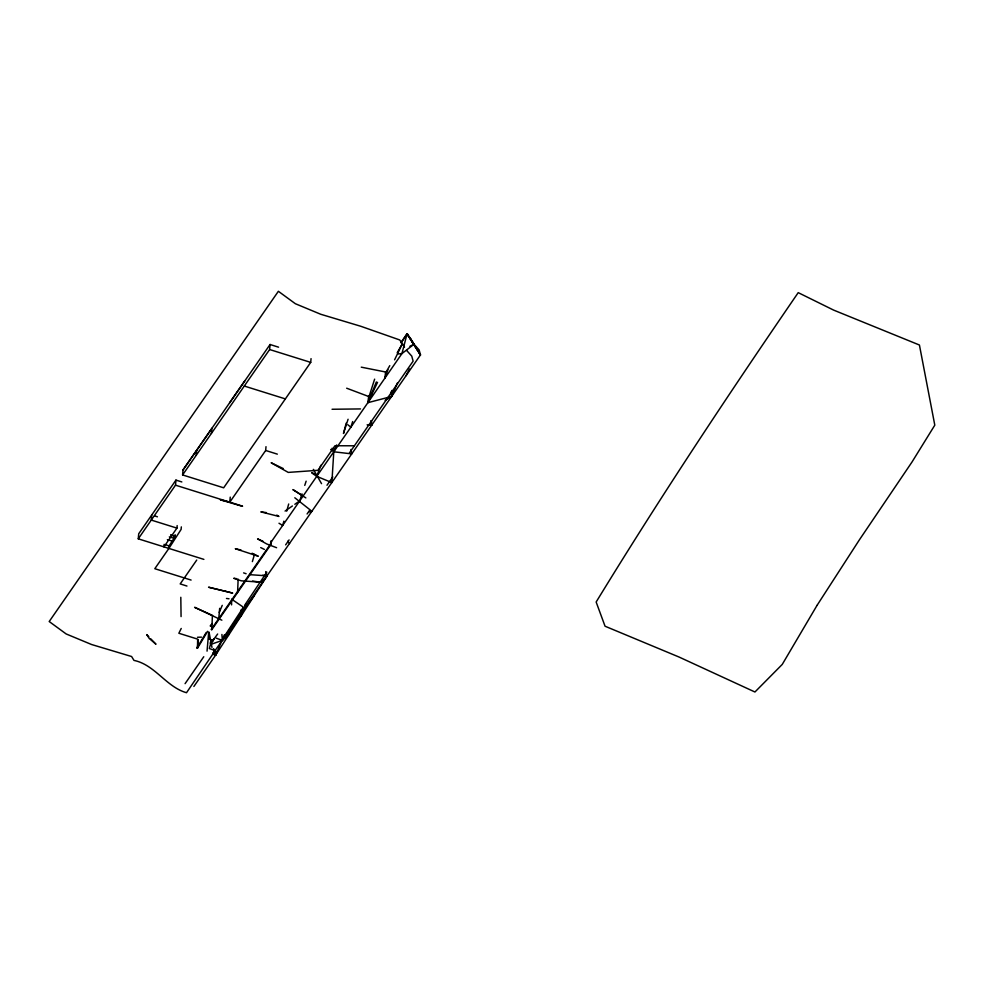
<?xml version="1.0" encoding="UTF-8"?>
<svg xmlns="http://www.w3.org/2000/svg" width="984" height="984" viewBox="0 0 984 984"><rect width="100%" height="100%" fill="white"/><g stroke="black" fill="none" stroke-linecap="round" stroke-linejoin="round"><path stroke-width="1.48" d="M385.125 400.254L391.644 396.478L391.903 390.463M207.046 651.15L208.682 632.355M203.885 559.379L138.264 538.826L138.719 533.759L175.952 480.106L181.831 481.939M151.733 515.013L151.278 520.081L176.935 528.113L177.157 525.579M164.143 544.324L163.922 546.858L176.935 528.113M191.105 580.068L154.808 568.703L168.891 548.42L169.113 545.886L175.312 536.243L170.699 534.878L175.263 536.317M175.952 480.106L175.509 485.149L138.264 538.826M174.771 535.849L175.14 534.681M182.593 474.94L183.049 469.897L270.083 344.474L269.628 349.529L182.593 474.94L223.663 487.806L310.71 362.383L311.042 358.631M181.327 526.883L181.105 529.417L168.891 548.42M196.197 455.334L196.652 450.278M211.375 433.464L211.831 428.409M207.636 631.322L197.464 648.247L197.661 639.133L178.854 633.253L181.228 628.456M197.464 648.247L198.227 639.612M229.604 402.825L244.733 380.993M271.424 541.225L271.166 544.164L211.781 629.698L212.384 616.144M211.781 629.698L212.003 627.226M213.171 652.896L215.668 655.061L267.156 575.861L265.705 571.569M218.755 618.616L219.666 608.346M242.285 506.28L220.367 499.798L229.789 502.172L230.244 497.104M238.153 579.145L237.575 592.54M229.789 502.172L265.668 450.475L266 446.674M211.179 629.514L270.563 543.98L270.821 541.04M214.61 650.793L213.122 653.425L420.476 354.929L407.093 333.724L401.115 342.936M385.58 372.198L384.916 378.127L387.93 369.763M368.754 395.703L367.868 402.677L391.644 396.478L397.536 382.727M229.174 631.654L228.718 634.692L222.359 640.399L211.142 644.262M409.738 337.463L414.03 344.252L419.123 349.886L420.476 354.929L407.093 333.724L401.952 353.576L270.735 542.651M346.22 423.108L343.478 433.477L348.078 419.246M211.695 639.797L209.334 648.542L215.25 650.658L214.241 651.445M283.872 521.176L282.666 525.468L279.001 523.242M286.701 511.151L288.706 503.993M210.158 643.315L210.97 640.473M252.371 561.618L254.475 554.423M374.633 379.147L369.037 396.638L346.663 388.213M352.666 421.546L350.833 427.24L347.819 424.731M302.002 493.857L299.714 500.905L294.831 504.288M304.757 485.395L306.135 481.164M193.873 686.475L215.668 655.061L224.438 634.754M216.271 638.173L222.359 640.399L241.535 615.074L246.308 603.893M336.651 444.952L333.785 451.791L331.866 482.615L316.75 476.354L320.882 465.235M212.839 654.262L215.668 655.061L217.304 650.977M376.355 381.952L367.868 402.677L377.548 382.321M219.26 612.392L222.249 605.344M394.596 359.812L402.382 343.699L399.738 339.96L360.771 326.27L320.772 314.277L295.348 303.712L278.374 291.289L49.2 621.531L66.162 633.954L91.586 644.52L131.598 656.513L133.984 660.399C154.943 664.704 166.456 687.152 186.517 692.711L214.844 651.113M406.06 375.703L409.504 368.914M212.458 641.58L213.946 638.96M389.787 365.642L386.085 372.087L361.276 367.167M397.192 352.727L402.382 343.699L404.522 347.094M196.862 648.062L206.259 632.441M210.17 625.935L212.335 623.524L210.773 626.119M174.389 537.018L174.02 538.26L169.322 536.87M223.774 637.251L242.987 607.841M244.585 605.394L266.861 572.135M183.036 469.934L211.831 428.458M196.738 560.056L180.183 583.918L186.96 586.046M401.115 342.358L407.093 333.724M185.078 683.659L203.774 656.734M285.631 544.865L289.087 539.909M307.082 513.98L309.566 510.388M326.996 485.26L332.813 476.883M349.418 452.96L413.12 361.165L411.767 356.134L406.675 350.488M211.498 642.355L217.648 634.016M240.834 610.191L244.758 608.137L254.339 595.468M210.625 643.573L214.168 638.899M261.24 582.38L267.156 575.861L262.814 575.222M409.369 337.327L407.068 333.994L420.476 354.929M409.565 337.168L414.03 344.252L401.952 353.576L397.696 353.994M285.077 511.065L292.396 505.985M409.91 346.282L414.03 344.252M308.939 511.951L311.94 511.323L294.806 497.769M197.477 637.263L201.462 637.14M332.051 409.258L360.513 408.926M354.4 445.789L334.954 445.752L317.918 470.315L288.238 472.406L271.154 462.751L283.22 468.532M250.01 574.681L267.156 575.861M367.143 424.805L371.718 425.186L371.46 420.66M266.369 512.602L260.846 511.877L278.952 516.452L276.799 515.075M226.48 598.457L229.014 598.789M236.652 578.69L233.762 578.272L241.228 580.818L259.801 582.11L252.568 581.04M241.031 550.031L235.287 548.703L258.275 556.255L252.113 553.229M331.854 448.36L334.708 449.147M167.378 539.675L172.188 541.102M270.071 344.511L278.57 347.18M269.628 349.529L310.71 362.383M244.29 386.048L285.36 398.901M265.668 450.475L277.34 454.141M175.509 485.173L242.593 506.182M154.586 515.899L157.428 516.797M165.386 544.718L169.113 545.886M243.602 572.885L246.098 573.721M276.59 547.707L266.787 543.98L257.599 538.888L263.06 541.323M221.855 620.191L194.623 607.312L212.605 615.455M260.698 547.596L264.388 549.416M312.002 472.615L317.303 475.284M305.852 497.904L292.888 489.589L301.805 495.198M231.547 599.133L244.758 608.137M311.817 472.972L316.75 476.354M330.686 449.479L333.785 451.791L351.792 453.895L350.944 449.491M148.818 636.759L146.776 634.631L149.224 638.444L155.964 644.237L150.859 638.899M213.417 648.677L215.25 650.658M287.882 541.188L289.542 543.598M313.355 469.368L321.534 483.661M407.733 334.203L408.077 335.286M209.1 632.404L211.978 647.423M370.943 420.783L371.718 425.186M390.956 391.952L391.644 396.478M221.904 634.459L222.359 640.399M208.903 632.294L209.371 639.206M215.57 652.171L215.668 655.061M180.81 597.288L181.068 616.587M231.56 600.572L231.597 604.889M817.04 605.381L782.255 664.409L754.937 691.998L679.058 657.041L605.049 626.218L596.144 602.011C660.387 496.908 728.554 394.203 798.221 292.642L833.645 310.108L919.425 345.015L934.8 425.162L912.057 461.927L859.401 539.822L817.04 605.381M225.816 591.396L208.559 587.214L232.704 593.094L225.816 591.396"/></g></svg>
